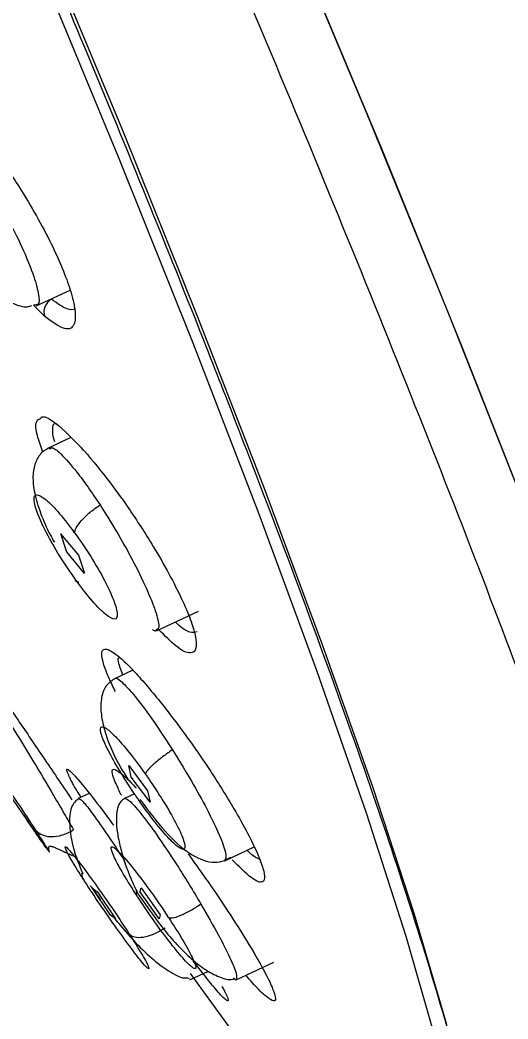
# Model space of a CAD drawing. Header units: millimetres. Extents: x 13235 to 13829, y -4257 to -3417.
# Drawn here: x 13706.915 to 13708.762, y -3768.022 to -3764.245 of the extents above; entities that cross this region are included whole.
import ezdxf

# ---------------------------------------------------------------- set-up
doc = ezdxf.new("R2010")
doc.units = ezdxf.units.MM
doc.header["$LTSCALE"] = 0.1
doc.layers.get('0').update_dxf_attribs({"lineweight": 15})

msp = doc.modelspace()

# ---------------------------------------------------------------- linework, layer by layer
at = {"linetype": 'Continuous', "lineweight": 25}
for p, q in [((13706.9768, -3765.3262), (13707.1056, -3765.2659)), ((13706.9749, -3765.3219), (13706.9664, -3765.3236)), ((13707.0091, -3765.3662), (13706.9665, -3765.3235)), ((13707.1077, -3765.8235), (13707.0172, -3765.8658)), ((13707.0692, -3766.1873), (13707.1365, -3766.2681)), ((13707.0923, -3766.2564), (13707.0694, -3766.1875)), ((13707.1223, -3766.1836), (13707.1184, -3766.1782)), ((13707.1594, -3766.3371), (13707.0921, -3766.2562)), ((13707.1364, -3766.2681), (13707.1594, -3766.337)), ((13707.4324, -3766.5548), (13707.5909, -3766.4805)), ((13707.3422, -3766.7034), (13707.2703, -3766.737)), ((13707.4242, -3766.9007), (13707.4925, -3767.0038)), ((13707.3267, -3767.064), (13707.3983, -3767.1596)), ((13707.3365, -3767.1075), (13707.3269, -3767.0642)), ((13707.4078, -3767.2029), (13707.3363, -3767.1073)), ((13707.1774, -3767.1689), (13707.1356, -3767.1885)), ((13707.3483, -3767.1706), (13707.3106, -3767.1882)), ((13707.3982, -3767.1595), (13707.4078, -3767.2029)), ((13707.6907, -3767.4236), (13707.8016, -3767.3716)), ((13707.2582, -3767.6291), (13707.189, -3767.5259)), ((13707.1891, -3767.5261), (13707.2073, -3767.5408)), ((13707.2071, -3767.5406), (13707.2764, -3767.6439)), ((13707.3533, -3767.5373), (13707.397, -3767.5979)), ((13707.4415, -3767.6436), (13707.3693, -3767.5403)), ((13707.3695, -3767.5406), (13707.3739, -3767.5258)), ((13707.3737, -3767.5256), (13707.446, -3767.6288)), ((13707.2764, -3767.6438), (13707.2582, -3767.629)), ((13707.446, -3767.6287), (13707.4415, -3767.6435)), ((13707.4775, -3767.6386), (13707.4737, -3767.6329)), ((13707.7336, -3767.8735), (13707.8757, -3767.807)), ((13707.5578, -3767.8741), (13707.6285, -3767.841)), ((13707.5598, -3767.8496), (13707.9833, -3768.4325)), ((13707.5563, -3767.8708), (13707.5469, -3767.8661))]:
    msp.add_line(p, q, dxfattribs=at)
at = {"linetype": 'Continuous', "lineweight": 25, "flags": 128}
for points in [[(13709.8372, -3769.8071), (13709.8726, -3769.7739), (13709.9033, -3769.6538), (13709.8959, -3769.4549), (13709.8505, -3769.1788), (13709.7674, -3768.8279), (13709.6473, -3768.4051), (13709.4913, -3767.9142), (13709.3008, -3767.3593), (13709.0773, -3766.745), (13708.8227, -3766.0768), (13708.5393, -3765.3602), (13708.2294, -3764.6014), (13707.8957, -3763.8068), (13707.541, -3762.9833), (13707.1684, -3762.1378), (13706.781, -3761.2776), (13706.3821, -3760.41), (13705.9752, -3759.5424), (13705.5636, -3758.6822)], [(13705.6079, -3758.774), (13706.0222, -3759.6417), (13706.4313, -3760.5161), (13706.8319, -3761.3896), (13707.2203, -3762.2546), (13707.5934, -3763.1037), (13707.9477, -3763.9294), (13708.2804, -3764.7247), (13708.5884, -3765.4826), (13708.8692, -3766.1967), (13709.1202, -3766.8606), (13709.3393, -3767.4687), (13709.5247, -3768.0157)], [(13708.6138, -3768.986), (13708.6446, -3768.957), (13708.6722, -3768.8428), (13708.6621, -3768.6505), (13708.6142, -3768.382), (13708.5291, -3768.0397), (13708.4077, -3767.6271), (13708.251, -3767.1482), (13708.0605, -3766.6074), (13707.8382, -3766.0101), (13707.5862, -3765.362), (13707.3068, -3764.6693), (13707.0028, -3763.9386), (13706.677, -3763.1772), (13706.3328, -3762.3921), (13705.9732, -3761.5911), (13705.6019, -3760.7819), (13705.2224, -3759.9722), (13704.8383, -3759.1698)], [(13708.5532, -3768.9707), (13708.5681, -3768.9608), (13708.6071, -3768.8685), (13708.6074, -3768.6955), (13708.5688, -3768.4437), (13708.4919, -3768.1154), (13708.3773, -3767.7139), (13708.2262, -3767.2433), (13708.0402, -3766.7082), (13707.8209, -3766.1139), (13707.5708, -3765.4664), (13707.2921, -3764.772), (13706.9877, -3764.0377), (13706.6607, -3763.2707), (13706.3142, -3762.4788), (13705.9517, -3761.6697), (13705.5769, -3760.8515), (13705.1933, -3760.0323), (13704.805, -3759.2203)]]:
    msp.add_lwpolyline(points, dxfattribs=at)
at = {"linetype": 'Continuous', "lineweight": 25}
for centre, radius, start, end in [((13707.0601, -3765.3484), 0.054, 118.1916, 199.156), ((13707.1666, -3765.8525), 0.0219, 200.4573, 237.177)]:
    msp.add_arc(centre, radius, start, end, dxfattribs=at)
for points, knots in [([(13700.8466, -3751.1134), (13700.8953, -3751.1289), (13700.9934, -3751.1602), (13701.2549, -3751.436), (13701.6272, -3751.9375), (13702.1301, -3752.7205), (13702.7235, -3753.7323), (13703.3835, -3754.9264), (13704.1005, -3756.2912), (13704.843, -3757.7628), (13705.6029, -3759.3263), (13706.3444, -3760.9096), (13707.0616, -3762.4955), (13707.7184, -3764.0119), (13708.3108, -3765.442), (13708.8097, -3766.7205), (13709.2122, -3767.8321), (13709.4989, -3768.7294), (13709.6595, -3769.3934), (13709.7044, -3769.8094), (13709.6309, -3769.864), (13709.598, -3769.8885)], [0, 0, 0, 0, 0.04229, 0.08533, 0.138911, 0.194045, 0.247626, 0.302761, 0.356342, 0.411476, 0.465057, 0.520191, 0.573772, 0.628906, 0.682487, 0.737622, 0.791202, 0.846337, 0.899918, 0.955052, 1, 1, 1, 1]), ([(13708.6397, -3769.102), (13708.6486, -3769.0993), (13708.6789, -3769.09), (13708.7002, -3769.0204), (13708.7065, -3768.898), (13708.6901, -3768.7268), (13708.6424, -3768.4719), (13708.5517, -3768.1149), (13708.4229, -3767.6853), (13708.2623, -3767.199), (13708.073, -3766.6641), (13707.8462, -3766.0565), (13707.6187, -3765.4731), (13707.3887, -3764.9007), (13707.1745, -3764.3803), (13706.9598, -3763.8695), (13706.7345, -3763.3425), (13706.5099, -3762.8264), (13706.2894, -3762.328), (13706.0693, -3761.8367), (13705.8346, -3761.3193), (13705.6529, -3760.9264), (13705.568, -3760.7428)], [0, 0, 0, 0, 0.023573, 0.08049, 0.125319, 0.173301, 0.232298, 0.300033, 0.366492, 0.424592, 0.489306, 0.552139, 0.61571, 0.658744, 0.709633, 0.753028, 0.788973, 0.840737, 0.878519, 0.908178, 0.957079, 1, 1, 1, 1]), ([(13706.6522, -3764.5511), (13706.6807, -3764.5782), (13706.7316, -3764.6268), (13706.8234, -3764.743), (13706.9057, -3764.863), (13706.9787, -3764.9852), (13707.0339, -3765.0898), (13707.0775, -3765.1856), (13707.1094, -3765.2722), (13707.1275, -3765.3494), (13707.1232, -3765.4048), (13707.088, -3765.423), (13707.0364, -3765.3858), (13707.0091, -3765.3662)], [0, 0, 0, 0, 0.108627, 0.194825, 0.299315, 0.37476, 0.450157, 0.520776, 0.591352, 0.673529, 0.76905, 0.877866, 1, 1, 1, 1]), ([(13706.7266, -3764.7622), (13706.7516, -3764.7991), (13706.7981, -3764.8678), (13706.8674, -3764.9896), (13706.9247, -3765.1048), (13706.9669, -3765.2073), (13706.9873, -3765.2823), (13706.9897, -3765.3218), (13706.9778, -3765.3219), (13706.9749, -3765.3219)], [0, 0, 0, 0, 0.172138, 0.319746, 0.47949, 0.634688, 0.785343, 0.946114, 1, 1, 1, 1]), ([(13706.8865, -3765.3158), (13706.9071, -3765.3233), (13706.9359, -3765.3338), (13706.955, -3765.3266), (13706.9604, -3765.3245)], [0, 0, 0, 0, 0.717029, 1, 1, 1, 1]), ([(13707.1256, -3765.3387), (13707.116, -3765.3403), (13707.0942, -3765.3437), (13707.0559, -3765.3162), (13707.0346, -3765.3009)], [0, 0, 0, 0, 0.442613, 1, 1, 1, 1]), ([(13706.9917, -3765.7526), (13706.994, -3765.7498), (13707.0035, -3765.738), (13707.0534, -3765.7664), (13707.1142, -3765.8279), (13707.1461, -3765.8601)], [0, 0, 0, 0, 0.132771, 0.545199, 1, 1, 1, 1]), ([(13707.0004, -3765.8759), (13706.9933, -3765.8551), (13706.9773, -3765.8076), (13706.9722, -3765.7617), (13706.986, -3765.7553), (13706.9917, -3765.7526)], [0, 0, 0, 0, 0.311362, 0.710678, 1, 1, 1, 1]), ([(13707.0469, -3765.84), (13707.0461, -3765.8375), (13707.0389, -3765.8159), (13707.0387, -3765.7925), (13707.0408, -3765.7694), (13707.0512, -3765.7699), (13707.0542, -3765.7701)], [0, 0, 0, 0, 0.055016, 0.471933, 0.848135, 1, 1, 1, 1]), ([(13707.031, -3765.8595), (13707.0189, -3765.8663), (13706.9932, -3765.8807), (13706.971, -3765.9189), (13706.9618, -3765.9699), (13706.9689, -3766.0342), (13706.9922, -3766.1095), (13707.0193, -3766.1735), (13707.0403, -3766.2107), (13707.0454, -3766.2197)], [0, 0, 0, 0, 0.122059, 0.260788, 0.413932, 0.579374, 0.75537, 0.941313, 1, 1, 1, 1]), ([(13707.0279, -3765.8674), (13707.0302, -3765.8646), (13707.0365, -3765.8571), (13707.0705, -3765.8826), (13707.1091, -3765.9287), (13707.1306, -3765.9544)], [0, 0, 0, 0, 0.20147, 0.556234, 1, 1, 1, 1]), ([(13707.1461, -3765.8601), (13707.1783, -3765.8975), (13707.2362, -3765.9646), (13707.332, -3766.0972), (13707.4131, -3766.2224), (13707.4807, -3766.34), (13707.5281, -3766.4338), (13707.5619, -3766.5134), (13707.5816, -3766.5783), (13707.5849, -3766.6268), (13707.5624, -3766.6448), (13707.5149, -3766.6249), (13707.4636, -3766.5733), (13707.4412, -3766.5507)], [0, 0, 0, 0, 0.112884, 0.202449, 0.311026, 0.389426, 0.467772, 0.541157, 0.614488, 0.699882, 0.799136, 0.91221, 1, 1, 1, 1]), ([(13707.1306, -3765.9544), (13707.1445, -3765.9727), (13707.1723, -3766.0093), (13707.2029, -3766.0552), (13707.2182, -3766.0781)], [0, 0, 0, 0, 0.500031, 1, 1, 1, 1]), ([(13707.125, -3766.3601), (13707.1048, -3766.3308), (13707.0648, -3766.2726), (13707.0134, -3766.1821), (13706.9784, -3766.106), (13706.9648, -3766.0542), (13706.9747, -3766.0346), (13707.0067, -3766.0502), (13707.0567, -3766.0983), (13707.0977, -3766.1514), (13707.1184, -3766.1782)], [0, 0, 0, 0, 0.125261, 0.248647, 0.372149, 0.495814, 0.619118, 0.743208, 0.870567, 1, 1, 1, 1]), ([(13707.1223, -3766.1836), (13707.1234, -3766.1778), (13707.1256, -3766.1656), (13707.1467, -3766.1376), (13707.179, -3766.1062), (13707.2054, -3766.0873), (13707.2182, -3766.0781)], [0, 0, 0, 0, 0.232875, 0.488887, 0.751027, 1, 1, 1, 1]), ([(13707.2182, -3766.0781), (13707.2442, -3766.1193), (13707.2923, -3766.1959), (13707.3573, -3766.3157), (13707.4066, -3766.4198), (13707.4358, -3766.5003), (13707.4441, -3766.5461), (13707.434, -3766.5492), (13707.4303, -3766.5503)], [0, 0, 0, 0, 0.196078, 0.364222, 0.546186, 0.722962, 0.899823, 1, 1, 1, 1]), ([(13707.1223, -3766.1836), (13707.1431, -3766.2134), (13707.1844, -3766.2728), (13707.2377, -3766.366), (13707.2738, -3766.4442), (13707.2875, -3766.4969), (13707.2767, -3766.5161), (13707.2428, -3766.4982), (13707.1909, -3766.447), (13707.1495, -3766.3926), (13707.1288, -3766.3654)], [0, 0, 0, 0, 0.1260776, 0.2507162, 0.374163, 0.4973716, 0.6213982, 0.7468601, 0.8735176, 1, 1, 1, 1]), ([(13707.1288, -3766.3654), (13707.1282, -3766.3645), (13707.1269, -3766.3627), (13707.1256, -3766.361), (13707.125, -3766.3601)], [0, 0, 0, 0, 0.499891, 1, 1, 1, 1]), ([(13707.1376, -3766.37), (13707.1358, -3766.37), (13707.1276, -3766.3699), (13707.1261, -3766.3644), (13707.125, -3766.3601)], [0, 0, 0, 0, 0.211932, 1, 1, 1, 1]), ([(13707.5856, -3766.5578), (13707.5777, -3766.5605), (13707.5625, -3766.5657), (13707.5295, -3766.5465), (13707.5067, -3766.5248), (13707.5033, -3766.5216)], [0, 0, 0, 0, 0.475066, 0.921212, 1, 1, 1, 1]), ([(13707.4303, -3766.5503), (13707.4291, -3766.5534), (13707.4272, -3766.5581), (13707.4194, -3766.5521), (13707.4167, -3766.55)], [0, 0, 0, 0, 0.662855, 1, 1, 1, 1]), ([(13706.7853, -3766.7247), (13706.7665, -3766.6959), (13706.7344, -3766.647), (13706.7196, -3766.6227), (13706.7216, -3766.6236), (13706.7388, -3766.647), (13706.7714, -3766.6933), (13706.8243, -3766.7695), (13706.9031, -3766.8847), (13707.0048, -3767.0341), (13707.075, -3767.1384), (13707.1118, -3767.1931)], [0, 0, 0, 0, 0.1338164, 0.227431, 0.3176969, 0.4046047, 0.488148, 0.5952889, 0.7163394, 0.851235, 1, 1, 1, 1]), ([(13707.2768, -3766.7837), (13707.2682, -3766.7665), (13707.2471, -3766.7243), (13707.2294, -3766.6757), (13707.2216, -3766.6349), (13707.2334, -3766.6169), (13707.274, -3766.6364), (13707.3474, -3766.7037), (13707.4165, -3766.7872), (13707.4527, -3766.8309)], [0, 0, 0, 0, 0.079893, 0.197091, 0.309754, 0.454233, 0.617469, 0.799389, 1, 1, 1, 1]), ([(13707.305, -3766.7208), (13707.3013, -3766.7116), (13707.2902, -3766.6846), (13707.2835, -3766.6594), (13707.2897, -3766.6565), (13707.2912, -3766.6558)], [0, 0, 0, 0, 0.283048, 0.830514, 1, 1, 1, 1]), ([(13707.2746, -3766.7377), (13707.2748, -3766.7367), (13707.2763, -3766.727), (13707.3023, -3766.7479), (13707.3519, -3766.8005), (13707.3984, -3766.8649), (13707.4242, -3766.9007)], [0, 0, 0, 0, 0.036733, 0.361227, 0.644852, 1, 1, 1, 1]), ([(13706.7652, -3766.7405), (13706.7658, -3766.7398), (13706.7674, -3766.7379), (13706.7944, -3766.776), (13706.8416, -3766.8473), (13706.9019, -3766.9432), (13706.9723, -3767.0578), (13707.0175, -3767.1341), (13707.0426, -3767.1766)], [0, 0, 0, 0, 0.0970708, 0.2748594, 0.4506102, 0.6359601, 0.7977002, 1, 1, 1, 1]), ([(13707.2762, -3766.7343), (13707.264, -3766.7422), (13707.2392, -3766.7581), (13707.2217, -3766.8046), (13707.2198, -3766.8623), (13707.2377, -3766.948), (13707.2735, -3767.0366), (13707.3129, -3767.0982), (13707.3235, -3767.1148)], [0, 0, 0, 0, 0.1497135, 0.3026004, 0.4549445, 0.6043865, 0.8932835, 1, 1, 1, 1]), ([(13707.4527, -3766.8309), (13707.4872, -3766.8758), (13707.5491, -3766.9563), (13707.644, -3767.0953), (13707.7203, -3767.2172), (13707.7784, -3767.3215), (13707.8155, -3767.398), (13707.8371, -3767.4555), (13707.8434, -3767.4944), (13707.8308, -3767.5104), (13707.7924, -3767.4936), (13707.7437, -3767.4456), (13707.7178, -3767.42)], [0, 0, 0, 0, 0.123749, 0.221936, 0.34097, 0.42824, 0.51277, 0.593223, 0.673616, 0.767228, 0.876043, 1, 1, 1, 1]), ([(13706.7556, -3766.9898), (13706.7431, -3766.9704), (13706.7183, -3766.9319), (13706.7068, -3766.9122), (13706.7176, -3766.9259), (13706.7505, -3766.9732), (13706.8003, -3767.0463), (13706.8597, -3767.1347), (13706.9218, -3767.2282), (13706.9549, -3767.2788), (13706.9716, -3767.3043)], [0, 0, 0, 0, 0.125229, 0.248575, 0.372047, 0.49567, 0.618938, 0.743093, 0.870626, 1, 1, 1, 1]), ([(13707.3476, -3767.1696), (13707.3285, -3767.1406), (13707.2906, -3767.0828), (13707.247, -3767.0041), (13707.2211, -3766.9454), (13707.2173, -3766.9147), (13707.2359, -3766.9163), (13707.2742, -3766.9501), (13707.3278, -3767.0114), (13707.3686, -3767.0672), (13707.3893, -3767.0955)], [0, 0, 0, 0, 0.1252032, 0.2487465, 0.3725345, 0.4965893, 0.6201787, 0.7440404, 0.8705233, 1, 1, 1, 1]), ([(13706.9716, -3767.3043), (13706.9848, -3767.3247), (13707.0111, -3767.3653), (13707.0239, -3767.3871), (13707.0137, -3767.3743), (13706.9808, -3767.3271), (13706.9303, -3767.2529), (13706.8699, -3767.163), (13706.8075, -3767.0692), (13706.7747, -3767.019), (13706.7583, -3766.994)], [0, 0, 0, 0, 0.126078, 0.250717, 0.374168, 0.497379, 0.621405, 0.746862, 0.873523, 1, 1, 1, 1]), ([(13707.4925, -3767.0038), (13707.4797, -3767.0128), (13707.4533, -3767.0315), (13707.4191, -3767.0598), (13707.3951, -3767.0833), (13707.3912, -3767.0915), (13707.3893, -3767.0955)], [0, 0, 0, 0, 0.243216, 0.503603, 0.761973, 1, 1, 1, 1]), ([(13707.4925, -3767.0038), (13707.5198, -3767.0483), (13707.5696, -3767.1294), (13707.6331, -3767.2472), (13707.6766, -3767.3404), (13707.6993, -3767.4064), (13707.693, -3767.4169), (13707.6899, -3767.422)], [0, 0, 0, 0, 0.22422, 0.408402, 0.614921, 0.813284, 1, 1, 1, 1]), ([(13707.0997, -3767.0997), (13707.0968, -3767.0935), (13707.0895, -3767.0774), (13707.0951, -3767.076), (13707.1148, -3767.093), (13707.1567, -3767.1417), (13707.2104, -3767.2094), (13707.2541, -3767.269), (13707.2688, -3767.289)], [0, 0, 0, 0, 0.107155, 0.276058, 0.43842, 0.646548, 0.881701, 1, 1, 1, 1]), ([(13707.1462, -3767.1835), (13707.1413, -3767.1757), (13707.1202, -3767.1419), (13707.1056, -3767.1149), (13707.1009, -3767.103), (13707.0997, -3767.0997)], [0, 0, 0, 0, 0.181054, 0.776549, 1, 1, 1, 1]), ([(13707.2865, -3767.1488), (13707.2815, -3767.1385), (13707.2679, -3767.1101), (13707.2624, -3767.0857), (13707.2682, -3767.0728), (13707.2972, -3767.0912), (13707.3281, -3767.1187), (13707.354, -3767.1491), (13707.3541, -3767.1493)], [0, 0, 0, 0, 0.110218, 0.303802, 0.489894, 0.72854, 0.998182, 1, 1, 1, 1]), ([(13707.3893, -3767.0955), (13707.3923, -3767.0997), (13707.3982, -3767.1081), (13707.4041, -3767.1167), (13707.407, -3767.121)], [0, 0, 0, 0, 0.500015, 1, 1, 1, 1]), ([(13707.407, -3767.121), (13707.4268, -3767.1509), (13707.4662, -3767.2104), (13707.5117, -3767.2918), (13707.5384, -3767.3522), (13707.5422, -3767.3834), (13707.5227, -3767.381), (13707.4825, -3767.3448), (13707.427, -3767.2805), (13707.3857, -3767.2235), (13707.3651, -3767.195)], [0, 0, 0, 0, 0.126107, 0.250834, 0.374362, 0.497564, 0.621465, 0.746733, 0.873261, 1, 1, 1, 1]), ([(13707.0426, -3767.1766), (13707.0564, -3767.2003), (13707.0841, -3767.2478), (13707.1065, -3767.2874), (13707.1177, -3767.3072)], [0, 0, 0, 0, 0.499961, 1, 1, 1, 1]), ([(13707.2993, -3767.1759), (13707.2987, -3767.1748), (13707.2921, -3767.1629), (13707.2892, -3767.1555), (13707.2865, -3767.1488)], [0, 0, 0, 0, 0.087404, 1, 1, 1, 1]), ([(13707.3651, -3767.195), (13707.3621, -3767.1907), (13707.3563, -3767.1824), (13707.3505, -3767.1739), (13707.3476, -3767.1696)], [0, 0, 0, 0, 0.501444, 1, 1, 1, 1]), ([(13707.1386, -3767.1871), (13707.1278, -3767.1963), (13707.1061, -3767.2146), (13707.1001, -3767.2852), (13707.1141, -3767.3759), (13707.1401, -3767.4418), (13707.1527, -3767.4737)], [0, 0, 0, 0, 0.258855, 0.516406, 0.765465, 1, 1, 1, 1]), ([(13707.1379, -3767.19), (13707.141, -3767.1904), (13707.1475, -3767.1911), (13707.1845, -3767.237), (13707.2373, -3767.3125), (13707.2827, -3767.3798), (13707.3069, -3767.4188), (13707.3103, -3767.4241)], [0, 0, 0, 0, 0.221698, 0.471013, 0.733959, 0.963363, 1, 1, 1, 1]), ([(13707.3131, -3767.1871), (13707.3064, -3767.1915), (13707.2931, -3767.2005), (13707.2823, -3767.2293), (13707.2787, -3767.2684), (13707.2828, -3767.317), (13707.294, -3767.3721), (13707.3114, -3767.4306), (13707.3335, -3767.4897), (13707.3516, -3767.5277), (13707.3604, -3767.5463)], [0, 0, 0, 0, 0.129913, 0.26037, 0.390248, 0.51844, 0.64412, 0.76655, 0.885296, 1, 1, 1, 1]), ([(13707.312, -3767.1876), (13707.318, -3767.1897), (13707.3304, -3767.1941), (13707.3748, -3767.2463), (13707.4352, -3767.3274), (13707.4825, -3767.3993), (13707.5088, -3767.4393)], [0, 0, 0, 0, 0.242374, 0.497983, 0.721024, 1, 1, 1, 1]), ([(13707.3691, -3767.1921), (13707.4007, -3767.2342), (13707.4614, -3767.3151), (13707.5534, -3767.4), (13707.6273, -3767.4319), (13707.6806, -3767.4291), (13707.7028, -3767.4162), (13707.7135, -3767.4099)], [0, 0, 0, 0, 0.282325, 0.542052, 0.782643, 0.895177, 1, 1, 1, 1]), ([(13706.9297, -3767.2519), (13706.9314, -3767.2544), (13706.9435, -3767.2724), (13706.9636, -3767.3018), (13706.9953, -3767.348), (13707.0199, -3767.383), (13707.0309, -3767.3957), (13707.0236, -3767.3818), (13707.0241, -3767.3695), (13707.03, -3767.3685), (13707.0343, -3767.3692), (13707.038, -3767.3702), (13707.0423, -3767.3716), (13707.0491, -3767.3743), (13707.0647, -3767.3812), (13707.0896, -3767.3932), (13707.1134, -3767.404), (13707.1257, -3767.4077), (13707.1294, -3767.4089)], [0, 0, 0, 0, 0.015069, 0.108331, 0.202099, 0.379766, 0.528582, 0.724439, 0.77771, 0.795971, 0.803875, 0.811448, 0.819136, 0.827323, 0.846261, 0.897949, 0.969082, 1, 1, 1, 1]), ([(13706.9716, -3767.3043), (13706.9785, -3767.3115), (13706.9931, -3767.3268), (13707.0306, -3767.3348), (13707.0751, -3767.3294), (13707.1038, -3767.3145), (13707.1177, -3767.3072)], [0, 0, 0, 0, 0.232856, 0.488868, 0.751042, 1, 1, 1, 1]), ([(13707.1565, -3767.4957), (13707.1407, -3767.4707), (13707.1095, -3767.4212), (13707.0859, -3767.3774), (13707.0847, -3767.3655), (13707.1075, -3767.3888), (13707.1505, -3767.4435), (13707.2074, -3767.5215), (13707.2716, -3767.6137), (13707.3097, -3767.6718), (13707.329, -3767.7011)], [0, 0, 0, 0, 0.125225, 0.248573, 0.372048, 0.495671, 0.618931, 0.743084, 0.870615, 1, 1, 1, 1]), ([(13707.3584, -3767.557), (13707.3403, -3767.5286), (13707.3044, -3767.4722), (13707.2696, -3767.4078), (13707.256, -3767.371), (13707.2664, -3767.3678), (13707.2992, -3767.3985), (13707.3496, -3767.4588), (13707.4117, -3767.5413), (13707.4529, -3767.6022), (13707.4737, -3767.6329)], [0, 0, 0, 0, 0.125259, 0.248644, 0.372151, 0.495812, 0.619109, 0.743206, 0.870571, 1, 1, 1, 1]), ([(13707.5513, -3767.3974), (13707.5863, -3767.4464), (13707.6492, -3767.5342), (13707.7384, -3767.6695), (13707.8054, -3767.7786), (13707.8513, -3767.8622), (13707.8759, -3767.9159), (13707.8844, -3767.9477), (13707.8769, -3767.9581), (13707.8484, -3767.94), (13707.8123, -3767.9065), (13707.7795, -3767.8673), (13707.7723, -3767.8587)], [0, 0, 0, 0, 0.13649, 0.244785, 0.37607, 0.472317, 0.565548, 0.65428, 0.742952, 0.846195, 0.966208, 1, 1, 1, 1]), ([(13707.8218, -3767.4183), (13707.8111, -3767.4136), (13707.7989, -3767.4083), (13707.7771, -3767.3867), (13707.7746, -3767.3843)], [0, 0, 0, 0, 0.884857, 1, 1, 1, 1]), ([(13707.5088, -3767.4393), (13707.5244, -3767.4638), (13707.5555, -3767.5128), (13707.5852, -3767.5625), (13707.6, -3767.5874)], [0, 0, 0, 0, 0.500027, 1, 1, 1, 1]), ([(13707.1498, -3767.4708), (13707.1497, -3767.4715), (13707.1477, -3767.4817), (13707.1522, -3767.489), (13707.1565, -3767.4957)], [0, 0, 0, 0, 0.072898, 1, 1, 1, 1]), ([(13707.1597, -3767.5007), (13707.1592, -3767.4999), (13707.1581, -3767.4982), (13707.157, -3767.4965), (13707.1565, -3767.4957)], [0, 0, 0, 0, 0.50083, 1, 1, 1, 1]), ([(13707.329, -3767.7011), (13707.3454, -3767.727), (13707.378, -3767.7784), (13707.4032, -3767.8246), (13707.4052, -3767.8378), (13707.3826, -3767.8149), (13707.3391, -3767.7596), (13707.2811, -3767.6802), (13707.2166, -3767.5874), (13707.1787, -3767.5296), (13707.1597, -3767.5007)], [0, 0, 0, 0, 0.126079, 0.250718, 0.374169, 0.497371, 0.621405, 0.746854, 0.873513, 1, 1, 1, 1]), ([(13707.1808, -3767.517), (13707.1834, -3767.5209), (13707.1946, -3767.5378), (13707.208, -3767.5558), (13707.2184, -3767.5697)], [0, 0, 0, 0, 0.230627, 1, 1, 1, 1]), ([(13707.3579, -3767.5403), (13707.3571, -3767.5418), (13707.3529, -3767.5498), (13707.3559, -3767.5538), (13707.3584, -3767.557)], [0, 0, 0, 0, 0.190062, 1, 1, 1, 1]), ([(13707.362, -3767.5626), (13707.3614, -3767.5616), (13707.3602, -3767.5598), (13707.359, -3767.5579), (13707.3584, -3767.557)], [0, 0, 0, 0, 0.499728, 1, 1, 1, 1]), ([(13707.4775, -3767.6386), (13707.4963, -3767.668), (13707.5338, -3767.7264), (13707.5704, -3767.7935), (13707.5846, -3767.8316), (13707.5738, -3767.8347), (13707.5396, -3767.8023), (13707.4872, -3767.7392), (13707.4238, -3767.6543), (13707.3826, -3767.5931), (13707.362, -3767.5626)], [0, 0, 0, 0, 0.126073, 0.250712, 0.374163, 0.497365, 0.6214, 0.746855, 0.873524, 1, 1, 1, 1]), ([(13707.397, -3767.5979), (13707.414, -3767.6224), (13707.4468, -3767.6698), (13707.5024, -3767.7343), (13707.558, -3767.7908), (13707.6154, -3767.8369), (13707.6704, -3767.8652), (13707.7088, -3767.8765), (13707.7235, -3767.8707), (13707.7254, -3767.8699)], [0, 0, 0, 0, 0.16559, 0.320537, 0.478434, 0.640256, 0.806095, 0.97457, 1, 1, 1, 1]), ([(13707.4775, -3767.6386), (13707.4818, -3767.6396), (13707.4908, -3767.6416), (13707.5207, -3767.632), (13707.5594, -3767.6134), (13707.5867, -3767.5959), (13707.6, -3767.5874)], [0, 0, 0, 0, 0.232857, 0.48886, 0.751054, 1, 1, 1, 1]), ([(13707.6, -3767.5874), (13707.6235, -3767.6283), (13707.667, -3767.7042), (13707.7124, -3767.7946), (13707.7381, -3767.8571), (13707.735, -3767.868), (13707.7336, -3767.8734)], [0, 0, 0, 0, 0.271579, 0.504467, 0.756516, 1, 1, 1, 1]), ([(13707.2735, -3767.6415), (13707.2803, -3767.6501), (13707.3065, -3767.6835), (13707.3566, -3767.7388), (13707.4224, -3767.8023), (13707.4862, -3767.8473), (13707.5303, -3767.87), (13707.545, -3767.8664), (13707.5468, -3767.866)], [0, 0, 0, 0, 0.071778, 0.278193, 0.496221, 0.726372, 0.967266, 1, 1, 1, 1]), ([(13707.329, -3767.7011), (13707.3347, -3767.7054), (13707.3468, -3767.7144), (13707.3808, -3767.714), (13707.4226, -3767.7022), (13707.4505, -3767.6859), (13707.4641, -3767.6779)], [0, 0, 0, 0, 0.2328566, 0.4888499, 0.7510586, 1, 1, 1, 1]), ([(13707.6795, -3767.8996), (13707.684, -3767.9075), (13707.6984, -3767.933), (13707.7051, -3767.9518), (13707.7009, -3767.9567), (13707.6792, -3767.9368), (13707.6388, -3767.8902), (13707.5946, -3767.833), (13707.5709, -3767.8022)], [0, 0, 0, 0, 0.0778479, 0.2542106, 0.4193844, 0.5844571, 0.77663, 1, 1, 1, 1]), ([(13707.7336, -3767.8734), (13707.7336, -3767.8734), (13707.7336, -3767.8773), (13707.7282, -3767.8721), (13707.7229, -3767.8671)], [0, 0, 0, 0, 0.011712, 1, 1, 1, 1])]:
    msp.add_open_spline(points, degree=3, knots=knots, dxfattribs=at)

doc.saveas('drawing.dxf')
